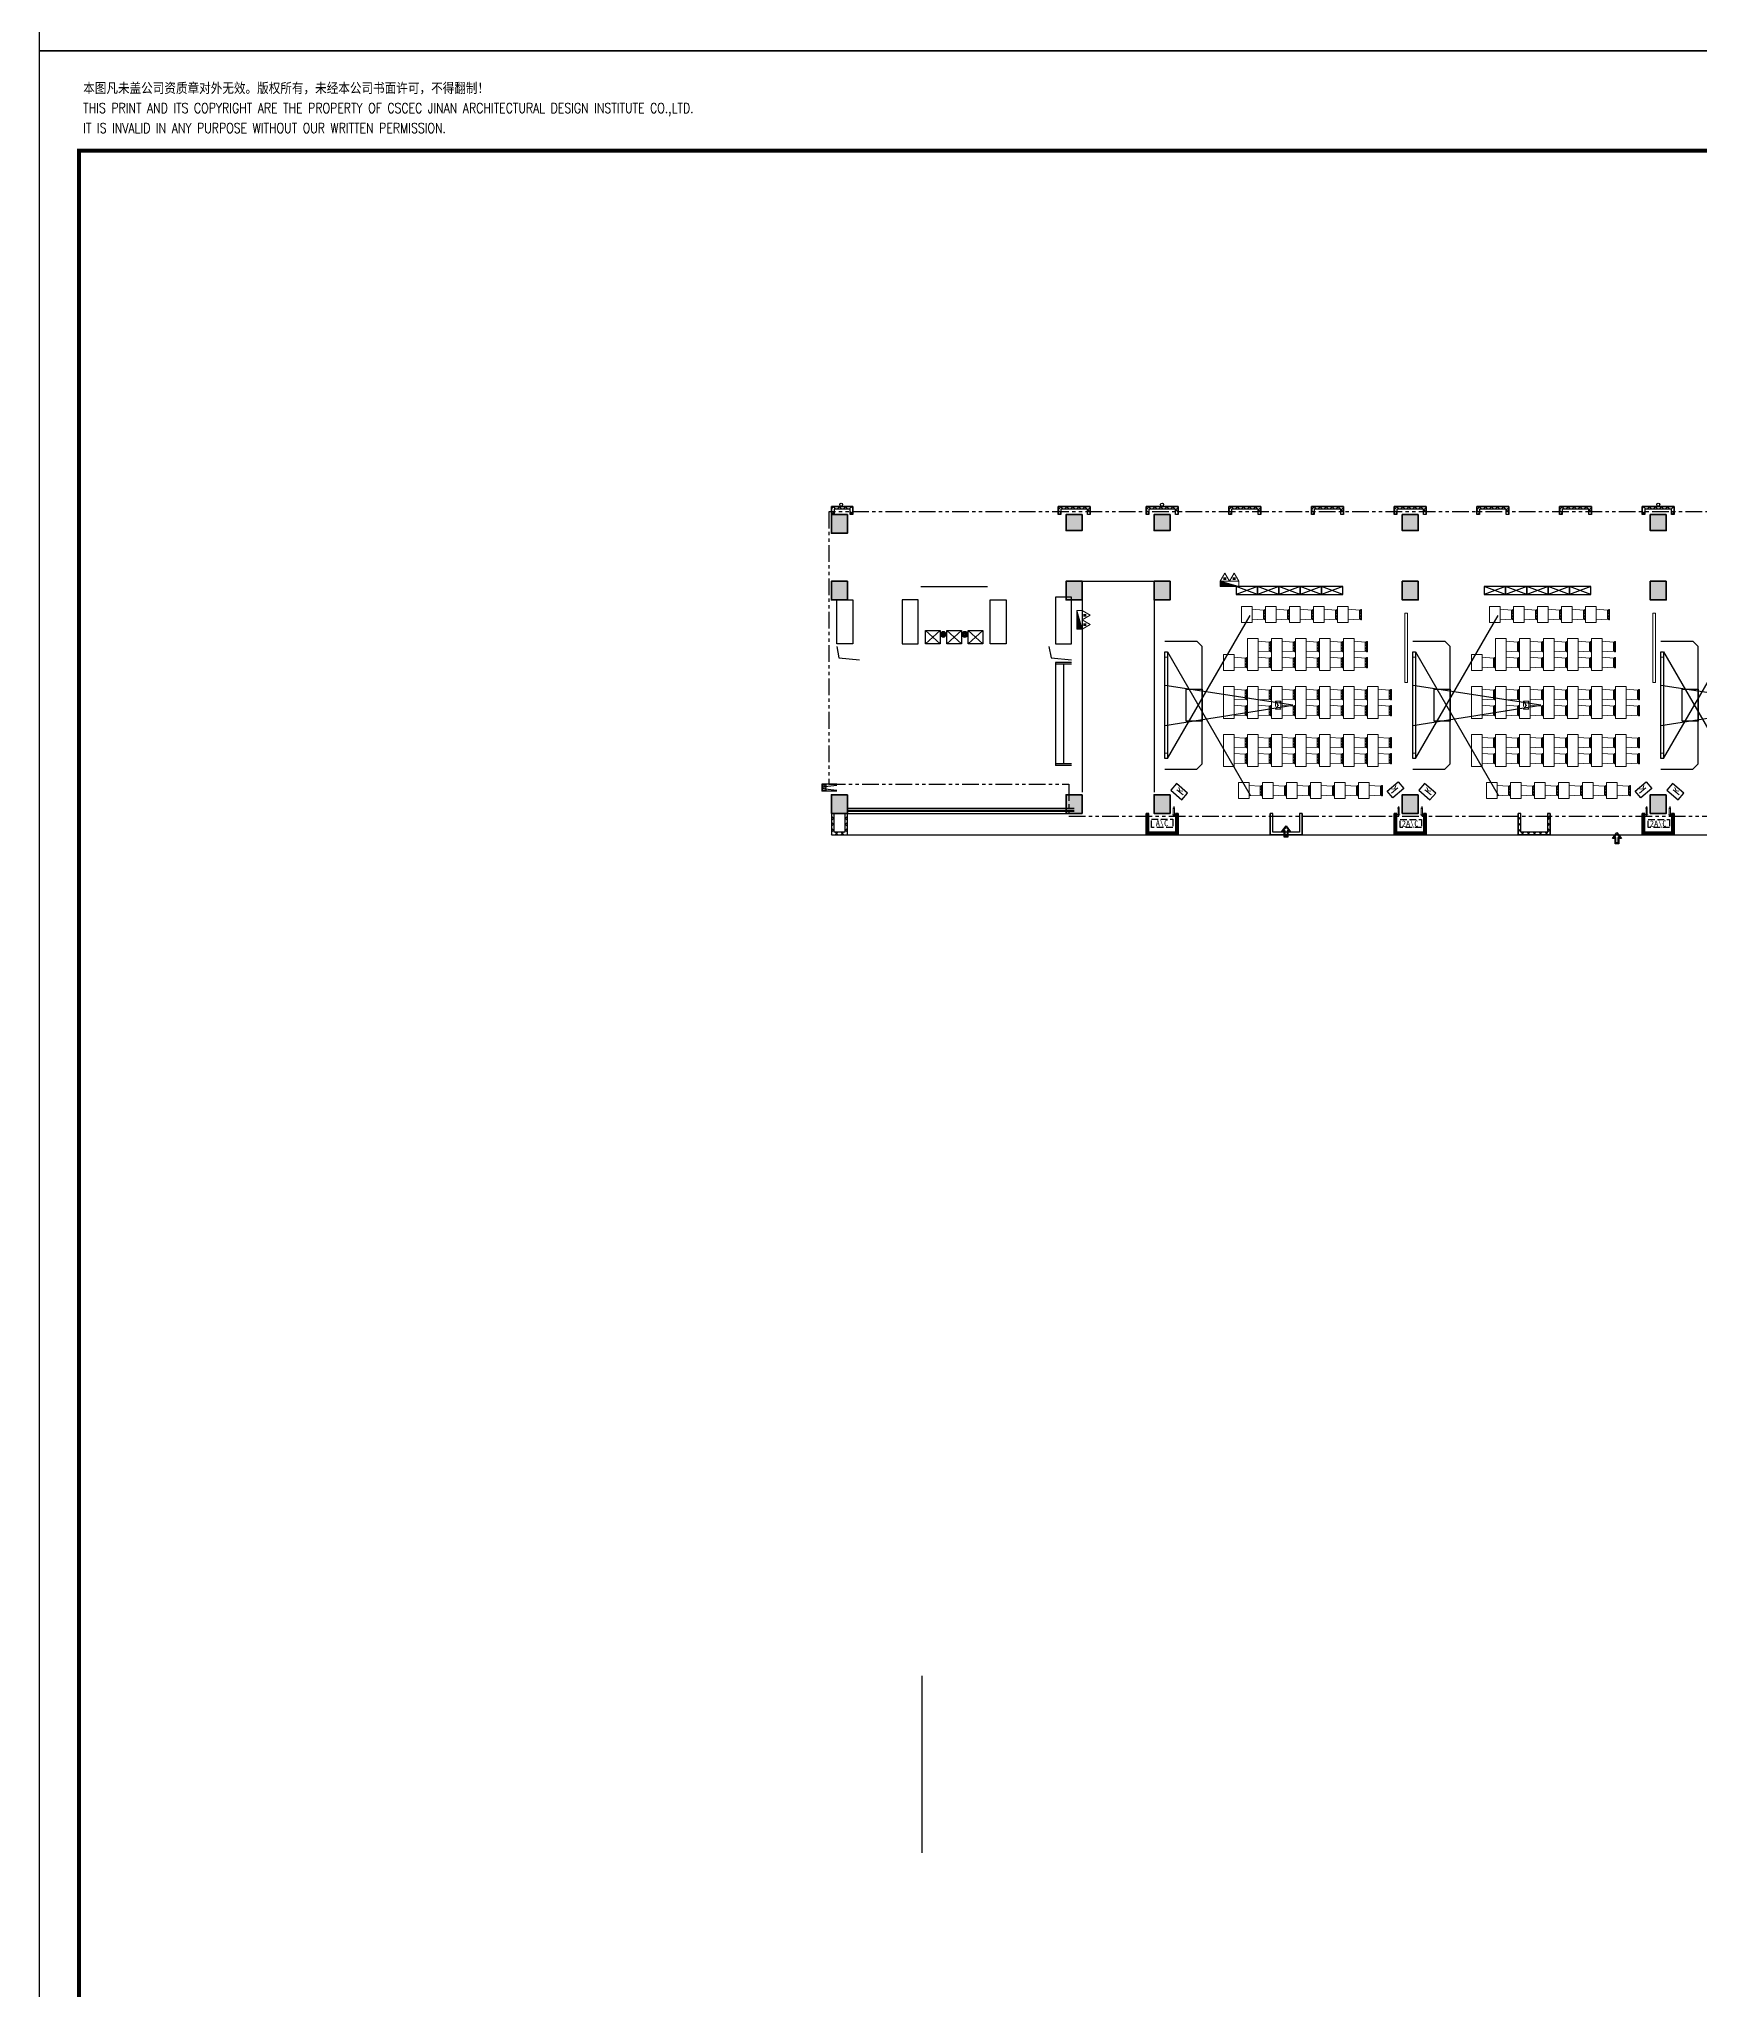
# Model space of a CAD drawing. Extents: x 196430 to 818205, y 904526 to 1974626.
# Drawn here: x 692055 to 754327, y 1545223 to 1618365 of the extents above; entities that cross this region are included whole.
import ezdxf

# ---------------------------------------------------------------- set-up
doc = ezdxf.new("R2010")
doc.units = 0
doc.header["$LTSCALE"] = 1000
doc.header["$MEASUREMENT"] = 0
for name, pattern in [('arch-1#教学楼$0$DASH', [0.35, 0.25, -0.1]), ('arch-1#教学楼$0$HIDDEN2', [4.7625, 3.175, -1.5875]), ('arch-1#教学楼$0$PHANTOM2', [1.25, 0.625, -0.125, 0.125, -0.125, 0.125, -0.125])]:
    doc.linetypes.add(name, pattern=pattern)
for name, color, linetype in [('arch', 8, 'Continuous'), ('arch-1#教学楼$0$0-消防', 8, 'Continuous'), ('arch-1#教学楼$0$_0', 8, 'Continuous'), ('arch-1#教学楼$0$A-FINI', 8, 'Continuous'), ('arch-1#教学楼$0$fur', 8, 'Continuous'), ('arch-1#教学楼$0$LATRINE', 8, 'Continuous'), ('arch-1#教学楼$0$line', 8, 'Continuous'), ('arch-1#教学楼$0$LVTRY', 8, 'Continuous'), ('arch-1#教学楼$0$O-洞口', 8, 'Continuous'), ('arch-1#教学楼$0$WALL_METAL', 8, 'Continuous'), ('arch-1#教学楼$0$WATER', 8, 'Continuous'), ('arch-1#教学楼$0$Z-电器', 8, 'Continuous'), ('arch-1#教学楼$0$保温', 8, 'Continuous'), ('arch-1#教学楼$0$挡烟垂壁', 8, 'Continuous'), ('arch-1#教学楼$0$条件', 8, 'Continuous'), ('arch-1#教学楼$0$柱填充', 8, 'Continuous'), ('arch-1#教学楼$0$栏杆', 8, 'Continuous'), ('arch-1#教学楼$0$污水标注', 8, 'Continuous'), ('arch-1#教学楼$0$空调', 8, 'Continuous'), ('arch-1#教学楼$0$窗台', 8, 'Continuous'), ('arch-1#教学楼$0$设备标注', 8, 'Continuous'), ('FRAME', 7, 'Continuous')]:
    doc.layers.add(name, color=color, linetype=linetype)
for name, color, linetype, lineweight in [('arch-1#教学楼$0$AC', 8, 'arch-1#教学楼$0$HIDDEN2', 25), ('arch-1#教学楼$0$AXIS', 8, 'Continuous', 25), ('arch-1#教学楼$0$HANDRAIL', 8, 'Continuous', 0), ('arch-1#教学楼$0$HV-fm', 8, 'Continuous', 18), ('arch-1#教学楼$0$PUB_TITLE', 8, 'Continuous', 25), ('arch-1#教学楼$0$WINDOW', 8, 'Continuous', 25), ('arch-1#教学楼$0$家具', 8, 'Continuous', 9), ('arch-1#教学楼$0$砼柱', 8, 'Continuous', 35), ('PUB_TITLE', 4, 'Continuous', 25)]:
    doc.layers.add(name, color=color, linetype=linetype, lineweight=lineweight)
doc.styles.add('arch-1#教学楼$0$_TCH_DYN', font='')
doc.styles.add('arch-1#教学楼$0$DIM_FONT', font='SIMPLEX.shx', dxfattribs={"width": 0.6})
doc.styles.add('arch-1#教学楼$0$Standard', font='gbenor.shx', dxfattribs={"bigfont": 'gbcbig.shx'})
doc.styles.add('FRAME-1', font='simhei.ttf')
doc.styles.add('FRAME-3', font='romans.shx', dxfattribs={"width": 0.7, "bigfont": 'hztxt.shx'})
doc.styles.get('arch-1#教学楼$0$_TCH_DYN').set_extended_font_data('SimSun')
doc.linetypes.add('arch-1#教学楼$0$XH_LINE', pattern='A,2,-0.2,["XH",arch-1#教学楼$0$Standard,S=0.15,R=0,X=-0.15,Y=-0.08],-0.15', length=2.35)

# ---------------------------------------------------------------- blocks, each defined once
blk = doc.blocks.new('arch-1#教学楼$0$A$C229B5E25')
at = {"layer": 'arch-1#教学楼$0$LATRINE'}
for points in [[(0, 2150), (0, 1600), (500, 1600), (500, 2150), (0, 2150)], [(500, 2150), (0, 1600)], [(0, 2150), (500, 1600)], [(0, 1350), (0, 800), (500, 800), (500, 1350), (0, 1350)], [(500, 1350), (0, 800)], [(0, 1350), (500, 800)], [(0, 550), (0, 0), (500, 0), (500, 550), (0, 550)], [(500, 550), (0, 0)], [(0, 550), (500, 0)]]:
    blk.add_lwpolyline(points, dxfattribs=at)
blk = doc.blocks.new('arch-1#教学楼$0$GPS_ws_dlpm')
for p, q in [((-100, 9), (-9, 100)), ((-93, -37), (37, 93)), ((-71, -71), (71, 71)), ((-35, -94), (94, 35)), ((11, -99), (99, -11))]:
    blk.add_line(p, q)
blk.add_circle((0, 0), 100)
blk = doc.blocks.new('arch-1#教学楼$0$3-5zhw')
at = {"layer": 'arch-1#教学楼$0$柱填充'}
h = blk.add_hatch(color=251, dxfattribs=at)
h.dxf.hatch_style = 1
h.paths.add_polyline_path([(6753676, 518760), (6753076, 518760), (6753076, 518060), (6753676, 518060)])
h.paths.add_polyline_path([(6753676, 521460), (6753076, 521460), (6753076, 520860), (6753676, 520860)])
h.paths.add_polyline_path([(6759576, 521460), (6758976, 521460), (6758976, 520860), (6759576, 520860)])
h.paths.add_polyline_path([(6762476, 521460), (6761876, 521460), (6761876, 520860), (6762476, 520860)])
h.paths.add_polyline_path([(6765776, 521460), (6765176, 521460), (6765176, 520860), (6765776, 520860)])
h.paths.add_polyline_path([(6762476, 518760), (6761876, 518760), (6761876, 518060), (6762476, 518060)])
h.paths.add_polyline_path([(6765776, 518760), (6765176, 518760), (6765176, 518060), (6765776, 518060)])
h.paths.add_polyline_path([(6765776, 510960), (6765176, 510960), (6765176, 510260), (6765776, 510260)])
h.paths.add_polyline_path([(6775076, 510960), (6774476, 510960), (6774476, 510260), (6775076, 510260)])
h.paths.add_polyline_path([(6775076, 521460), (6774476, 521460), (6774476, 520860), (6775076, 520860)])
h.paths.add_polyline_path([(6775076, 518760), (6774476, 518760), (6774476, 518060), (6775076, 518060)])
h.paths.add_polyline_path([(6784376, 521460), (6783776, 521460), (6783776, 520860), (6784376, 520860)])
h.paths.add_polyline_path([(6784376, 518760), (6783776, 518760), (6783776, 518060), (6784376, 518060)])
h.paths.add_polyline_path([(6784376, 510960), (6783776, 510960), (6783776, 510260), (6784376, 510260)])
h.paths.add_polyline_path([(6793676, 521460), (6793076, 521460), (6793076, 520860), (6793676, 520860)])
h.paths.add_polyline_path([(6793676, 518760), (6793076, 518760), (6793076, 518060), (6793676, 518060)])
h.paths.add_polyline_path([(6793676, 510960), (6793076, 510960), (6793076, 510260), (6793676, 510260)])
h.paths.add_polyline_path([(6802976, 521460), (6802376, 521460), (6802376, 520860), (6802976, 520860)])
h.paths.add_polyline_path([(6802976, 518760), (6802376, 518760), (6802376, 518160), (6802976, 518160)])
h.paths.add_polyline_path([(6802776, 510860), (6802176, 510860), (6802176, 510260), (6802776, 510260)])
h.paths.add_polyline_path([(6808876, 510760), (6808376, 510760), (6808376, 510260), (6808876, 510260)])
h.paths.add_polyline_path([(6808776, 518760), (6808176, 518760), (6808176, 518160), (6808776, 518160)])
h.paths.add_polyline_path([(6808876, 513510), (6808126, 513510), (6808126, 512760), (6808876, 512760)])
h.paths.add_polyline_path([(6808776, 521460), (6808176, 521460), (6808176, 520860), (6808776, 520860)])
h.paths.add_polyline_path([(6812376, 513260), (6811876, 513260), (6811876, 512760), (6812376, 512760)])
h.paths.add_polyline_path([(6814176, 518960), (6813576, 518960), (6813576, 518360), (6814176, 518360)])
h.paths.add_polyline_path([(6814176, 510760), (6813676, 510760), (6813676, 510260), (6814176, 510260)])
h.paths.add_polyline_path([(6818276, 519310), (6817526, 519310), (6817526, 518560), (6818276, 518560)])
h.paths.add_polyline_path([(6803176, 525960), (6802576, 525960), (6802576, 525360), (6803176, 525360)])
h.paths.add_polyline_path([(6811076, 525960), (6810476, 525960), (6810476, 525360), (6811076, 525360)])
h.paths.add_polyline_path([(6814176, 525960), (6813576, 525960), (6813576, 525360), (6814176, 525360)])
h.paths.add_polyline_path([(6818276, 525860), (6817776, 525860), (6817776, 525360), (6818276, 525360)])
h.paths.add_polyline_path([(6759576, 529540), (6758976, 529540), (6758976, 528940), (6759576, 528940)])
h.paths.add_polyline_path([(6762476, 529540), (6761876, 529540), (6761876, 528940), (6762476, 528940)])
h.paths.add_polyline_path([(6803176, 531740), (6802576, 531740), (6802576, 531140), (6803176, 531140)])
h.paths.add_polyline_path([(6818276, 531740), (6817776, 531740), (6817776, 531240), (6818276, 531240)])
h.paths.add_polyline_path([(6811076, 531740), (6810476, 531740), (6810476, 531140), (6811076, 531140)])
h.paths.add_polyline_path([(6814176, 531740), (6813576, 531740), (6813576, 531140), (6814176, 531140)])
h.paths.add_polyline_path([(6753676, 510960), (6753076, 510960), (6753076, 510260), (6753676, 510260)])
h.paths.add_polyline_path([(6762476, 510960), (6761876, 510960), (6761876, 510260), (6762476, 510260)])
h.paths.add_polyline_path([(6814176, 521460), (6813576, 521460), (6813576, 520860), (6814176, 520860)])
h.paths.add_polyline_path([(6802576, 532460), (6802576, 531860), (6803176, 531860), (6803176, 532460)])
h.paths.add_polyline_path([(6810476, 532460), (6810476, 531860), (6811076, 531860), (6811076, 532460)])
h.paths.add_polyline_path([(6813576, 532460), (6813576, 531860), (6814176, 531860), (6814176, 532460)])
h.paths.add_polyline_path([(6813576, 537160), (6813576, 536560), (6814176, 536560), (6814176, 537160)])
h.paths.add_polyline_path([(6817676, 537160), (6817676, 536560), (6818276, 536560), (6818276, 537160)])
h.paths.add_polyline_path([(6814176, 545260), (6813576, 545260), (6813576, 544660), (6814176, 544660)])
h.paths.add_polyline_path([(6818276, 545260), (6817676, 545260), (6817676, 544660), (6818276, 544660)])
h.paths.add_polyline_path([(6814176, 549760), (6813576, 549760), (6813576, 549160), (6814176, 549160)])
h.paths.add_polyline_path([(6818276, 549760), (6817676, 549760), (6817676, 549160), (6818276, 549160)])
h.paths.add_polyline_path([(6813576, 557660), (6813576, 557060), (6814176, 557060), (6814176, 557660)])
h.paths.add_polyline_path([(6817676, 557660), (6817676, 557060), (6818276, 557060), (6818276, 557660)])
h.paths.add_polyline_path([(6759576, 554060), (6758976, 554060), (6758976, 553460), (6759576, 553460)])
h.paths.add_polyline_path([(6765176, 545460), (6765776, 545460), (6765776, 546060), (6765176, 546060)])
h.paths.add_polyline_path([(6759576, 546060), (6758976, 546060), (6758976, 545460), (6759576, 545460)])
h.paths.add_polyline_path([(6765176, 537460), (6765776, 537460), (6765776, 538060), (6765176, 538060)])
h.paths.add_polyline_path([(6759576, 538060), (6758976, 538060), (6758976, 537460), (6759576, 537460)])
h.paths.add_polyline_path([(6759576, 530260), (6758976, 530260), (6758976, 529660), (6759576, 529660)])
h.paths.add_polyline_path([(6761876, 545460), (6762476, 545460), (6762476, 546060), (6761876, 546060)])
h.paths.add_polyline_path([(6761876, 537460), (6762476, 537460), (6762476, 538060), (6761876, 538060)])
h.paths.add_polyline_path([(6761876, 553460), (6762476, 553460), (6762476, 554060), (6761876, 554060)])
h.paths.add_polyline_path([(6761876, 529660), (6762476, 529660), (6762476, 530260), (6761876, 530260)])
h.paths.add_polyline_path([(6810476, 573780), (6810476, 573180), (6811076, 573180), (6811076, 573780)])
h.paths.add_polyline_path([(6808426, 581760), (6807826, 581760), (6807826, 581160), (6808426, 581160)])
h.paths.add_polyline_path([(6811076, 581760), (6810476, 581760), (6810476, 581160), (6811076, 581160)])
h.paths.add_polyline_path([(6813976, 581760), (6813376, 581760), (6813376, 581160), (6813976, 581160)])
h.paths.add_polyline_path([(6808426, 590160), (6807826, 590160), (6807826, 589560), (6808426, 589560)])
h.paths.add_polyline_path([(6811076, 590160), (6810476, 590160), (6810476, 589560), (6811076, 589560)])
h.paths.add_polyline_path([(6813976, 590160), (6813376, 590160), (6813376, 589560), (6813976, 589560)])
h.paths.add_polyline_path([(6810476, 598140), (6810476, 597540), (6811076, 597540), (6811076, 598140)])
h.paths.add_polyline_path([(6808476, 558380), (6807876, 558380), (6807876, 557780), (6808476, 557780)])
h.paths.add_polyline_path([(6814976, 558380), (6814376, 558380), (6814376, 557780), (6814976, 557780)])
h.paths.add_polyline_path([(6814976, 562760), (6814376, 562760), (6814376, 562060), (6814976, 562060)])
h.paths.add_polyline_path([(6811076, 562660), (6810476, 562660), (6810476, 562060), (6811076, 562060)])
h.paths.add_polyline_path([(6799676, 562760), (6799076, 562760), (6799076, 562060), (6799676, 562060)])
h.paths.add_polyline_path([(6802976, 562660), (6802376, 562660), (6802376, 562060), (6802976, 562060)])
h.paths.add_polyline_path([(6802976, 573060), (6802376, 573060), (6802376, 572460), (6802976, 572460)])
h.paths.add_polyline_path([(6802976, 570560), (6802376, 570560), (6802376, 569960), (6802976, 569960)])
h.paths.add_polyline_path([(6799676, 573060), (6799076, 573060), (6799076, 572460), (6799676, 572460)])
h.paths.add_polyline_path([(6799676, 570560), (6799076, 570560), (6799076, 569860), (6799676, 569860)])
h.paths.add_polyline_path([(6790376, 573060), (6789776, 573060), (6789776, 572460), (6790376, 572460)])
h.paths.add_polyline_path([(6790376, 570560), (6789776, 570560), (6789776, 569860), (6790376, 569860)])
h.paths.add_polyline_path([(6790376, 562760), (6789776, 562760), (6789776, 562060), (6790376, 562060)])
h.paths.add_polyline_path([(6811076, 570560), (6810476, 570560), (6810476, 569960), (6811076, 569960)])
h.paths.add_polyline_path([(6814976, 570560), (6814376, 570560), (6814376, 569860), (6814976, 569860)])
h.paths.add_polyline_path([(6811076, 573060), (6810476, 573060), (6810476, 572460), (6811076, 572460)])
h.paths.add_polyline_path([(6814976, 573060), (6814376, 573060), (6814376, 572460), (6814976, 572460)])
h.paths.add_polyline_path([(6781076, 573060), (6780476, 573060), (6780476, 572460), (6781076, 572460)])
h.paths.add_polyline_path([(6781076, 570560), (6780476, 570560), (6780476, 569860), (6781076, 569860)])
h.paths.add_polyline_path([(6781076, 562760), (6780476, 562760), (6780476, 562060), (6781076, 562060)])
h.paths.add_polyline_path([(6771776, 573060), (6771176, 573060), (6771176, 572460), (6771776, 572460)])
h.paths.add_polyline_path([(6771776, 570560), (6771176, 570560), (6771176, 569860), (6771776, 569860)])
h.paths.add_polyline_path([(6771776, 562760), (6771176, 562760), (6771176, 562060), (6771776, 562060)])
h.paths.add_polyline_path([(6762476, 573060), (6761876, 573060), (6761876, 572460), (6762476, 572460)])
h.paths.add_polyline_path([(6762476, 570560), (6761876, 570560), (6761876, 569860), (6762476, 569860)])
h.paths.add_polyline_path([(6762476, 562760), (6761876, 562760), (6761876, 562060), (6762476, 562060)])
h.paths.add_polyline_path([(6759476, 562560), (6758976, 562560), (6758976, 562060), (6759476, 562060)])
h.paths.add_polyline_path([(6756777, 570560), (6756177, 570560), (6756177, 569960), (6756777, 569960)])
h.paths.add_polyline_path([(6756777, 562660), (6756177, 562660), (6756177, 562060), (6756777, 562060)])
h.paths.add_polyline_path([(6753676, 570560), (6753076, 570560), (6753076, 569860), (6753676, 569860)])
h.paths.add_polyline_path([(6753676, 573060), (6753076, 573060), (6753076, 572460), (6753676, 572460)])
h.paths.add_polyline_path([(6753676, 562760), (6753076, 562760), (6753076, 562060), (6753676, 562060)])
h.paths.add_polyline_path([(6759576, 554780), (6758976, 554780), (6758976, 554180), (6759576, 554180)])
h.paths.add_polyline_path([(6762476, 554780), (6761876, 554780), (6761876, 554180), (6762476, 554180)])
h.paths.add_polyline_path([(6811076, 601860), (6810476, 601860), (6810476, 601260), (6811076, 601260)])
h.paths.add_polyline_path([(6814176, 601860), (6813576, 601860), (6813576, 601260), (6814176, 601260)])
h.paths.add_polyline_path([(6818278, 601860), (6817678, 601860), (6817678, 601260), (6818278, 601260)])
h.paths.add_polyline_path([(6803176, 601860), (6802576, 601860), (6802576, 601260), (6803176, 601260)])
h.paths.add_polyline_path([(6803176, 608060), (6802576, 608060), (6802576, 607460), (6803176, 607460)])
h.paths.add_polyline_path([(6811076, 608060), (6810476, 608060), (6810476, 607460), (6811076, 607460)])
h.paths.add_polyline_path([(6814176, 608260), (6813576, 608260), (6813576, 607660), (6814176, 607660)])
h.paths.add_polyline_path([(6818276, 608260), (6817676, 608260), (6817676, 607660), (6818276, 607660)])
h.paths.add_polyline_path([(6803176, 614060), (6802576, 614060), (6802576, 613460), (6803176, 613460)])
h.paths.add_polyline_path([(6811076, 614260), (6810476, 614260), (6810476, 613660), (6811076, 613660)])
h.paths.add_polyline_path([(6818276, 614260), (6817676, 614260), (6817676, 613660), (6818276, 613660)])
h.paths.add_polyline_path([(6802976, 619960), (6802376, 619960), (6802376, 619260), (6802976, 619260)])
h.paths.add_polyline_path([(6802976, 627960), (6802376, 627960), (6802376, 627260), (6802976, 627260)])
h.paths.add_polyline_path([(6806876, 627960), (6806276, 627960), (6806276, 627260), (6806876, 627260)])
h.paths.add_polyline_path([(6806876, 630460), (6806276, 630460), (6806276, 629860), (6806876, 629860)])
h.paths.add_polyline_path([(6802976, 630460), (6802376, 630460), (6802376, 629860), (6802976, 629860)])
h.paths.add_polyline_path([(6816476, 627960), (6815876, 627960), (6815876, 627260), (6816476, 627260)])
h.paths.add_polyline_path([(6816476, 630460), (6815876, 630460), (6815876, 629760), (6816476, 629760)])
h.paths.add_polyline_path([(6816476, 619860), (6815876, 619860), (6815876, 619260), (6816476, 619260)])
h.paths.add_polyline_path([(6818276, 619860), (6817676, 619860), (6817676, 619260), (6818276, 619260)])
h.paths.add_polyline_path([(6811076, 619860), (6810476, 619860), (6810476, 619260), (6811076, 619260)])
h.paths.add_polyline_path([(6806876, 619860), (6806276, 619860), (6806276, 619260), (6806876, 619260)])
h.paths.add_polyline_path([(6793676, 630460), (6793076, 630460), (6793076, 629860), (6793676, 629860)])
h.paths.add_polyline_path([(6793676, 627960), (6793076, 627960), (6793076, 627260), (6793676, 627260)])
h.paths.add_polyline_path([(6793676, 619960), (6793076, 619960), (6793076, 619260), (6793676, 619260)])
h.paths.add_polyline_path([(6784376, 630460), (6783776, 630460), (6783776, 629860), (6784376, 629860)])
h.paths.add_polyline_path([(6784376, 627960), (6783776, 627960), (6783776, 627260), (6784376, 627260)])
h.paths.add_polyline_path([(6784376, 619960), (6783776, 619960), (6783776, 619260), (6784376, 619260)])
h.paths.add_polyline_path([(6775076, 630460), (6774476, 630460), (6774476, 629860), (6775076, 629860)])
h.paths.add_polyline_path([(6775076, 627960), (6774476, 627960), (6774476, 627260), (6775076, 627260)])
h.paths.add_polyline_path([(6775076, 619960), (6774476, 619960), (6774476, 619260), (6775076, 619260)])
h.paths.add_polyline_path([(6765776, 630460), (6765176, 630460), (6765176, 629860), (6765776, 629860)])
h.paths.add_polyline_path([(6765776, 627960), (6765176, 627960), (6765176, 627260), (6765776, 627260)])
h.paths.add_polyline_path([(6765776, 619960), (6765176, 619960), (6765176, 619260), (6765776, 619260)])
h.paths.add_polyline_path([(6762476, 630460), (6761876, 630460), (6761876, 629860), (6762476, 629860)])
h.paths.add_polyline_path([(6762476, 627960), (6761876, 627960), (6761876, 627260), (6762476, 627260)])
h.paths.add_polyline_path([(6762476, 619960), (6761876, 619960), (6761876, 619260), (6762476, 619260)])
h.paths.add_polyline_path([(6753676, 627960), (6753076, 627960), (6753076, 627260), (6753676, 627260)])
h.paths.add_polyline_path([(6753676, 630460), (6753076, 630460), (6753076, 629760), (6753676, 629760)])
h.paths.add_polyline_path([(6814176, 614260), (6813576, 614260), (6813576, 613660), (6814176, 613660)])
h.paths.add_polyline_path([(6753676, 619960), (6753076, 619960), (6753076, 619260), (6753676, 619260)])
h.paths.add_polyline_path([(6813376, 573780), (6813376, 573180), (6813976, 573180), (6813976, 573780)])
h.paths.add_polyline_path([(6813376, 598140), (6813376, 597540), (6813976, 597540), (6813976, 598140)])
h.paths.add_polyline_path([(6802576, 537160), (6802576, 536560), (6803176, 536560), (6803176, 537160)])
h.paths.add_polyline_path([(6802576, 545260), (6802576, 544660), (6803176, 544660), (6803176, 545260)])
h.paths.add_polyline_path([(6802576, 549760), (6802576, 549160), (6803176, 549160), (6803176, 549760)])
h.paths.add_polyline_path([(6802576, 557660), (6802576, 557060), (6803176, 557060), (6803176, 557660)])
h.paths.add_polyline_path([(6810476, 537160), (6810476, 536560), (6811076, 536560), (6811076, 537160)])
h.paths.add_polyline_path([(6810476, 545260), (6810476, 544660), (6811076, 544660), (6811076, 545260)])
h.paths.add_polyline_path([(6810476, 549760), (6810476, 549160), (6811076, 549160), (6811076, 549760)])
h.paths.add_polyline_path([(6810476, 557660), (6810476, 557060), (6811076, 557060), (6811076, 557660)])
at = {"layer": 'arch-1#教学楼$0$AXIS'}
blk.add_line((6756477, 580292), (6756477, 586931), dxfattribs=at)
at = {"layer": 'arch-1#教学楼$0$砼柱', "lineweight": 35}
for points in [[(6753676, 630460), (6753076, 630460), (6753076, 629760), (6753676, 629760)], [(6762476, 630460), (6761876, 630460), (6761876, 629860), (6762476, 629860)], [(6765776, 630460), (6765176, 630460), (6765176, 629860), (6765776, 629860)], [(6775076, 630460), (6774476, 630460), (6774476, 629860), (6775076, 629860)], [(6784376, 630460), (6783776, 630460), (6783776, 629860), (6784376, 629860)], [(6753676, 627960), (6753076, 627960), (6753076, 627260), (6753676, 627260)], [(6762476, 627960), (6761876, 627960), (6761876, 627260), (6762476, 627260)], [(6765776, 627960), (6765176, 627960), (6765176, 627260), (6765776, 627260)], [(6775076, 627960), (6774476, 627960), (6774476, 627260), (6775076, 627260)], [(6784376, 627960), (6783776, 627960), (6783776, 627260), (6784376, 627260)], [(6753676, 619960), (6753076, 619960), (6753076, 619260), (6753676, 619260)], [(6762476, 619960), (6761876, 619960), (6761876, 619260), (6762476, 619260)], [(6765776, 619960), (6765176, 619960), (6765176, 619260), (6765776, 619260)], [(6775076, 619960), (6774476, 619960), (6774476, 619260), (6775076, 619260)], [(6784376, 619960), (6783776, 619960), (6783776, 619260), (6784376, 619260)]]:
    blk.add_lwpolyline(points, close=True, dxfattribs=at)
blk = doc.blocks.new('arch-1#教学楼$0$$plan$00000303')
at = {"linetype": 'Continuous'}
for p, q in [((-197, 0), (-168, 418)), ((202, 0), (-197, 0)), ((-195, 500), (-195, 466)), ((-195, 500), (200, 500)), ((-195, 467), (-168, 416)), ((200, 466), (-195, 466)), ((-170, 418), (173, 418)), ((-153, 467), (-153, 417)), ((-125, 467), (-125, 417)), ((-66, 467), (-66, 417)), ((-45, 467), (-45, 417)), ((47, 467), (47, 417)), ((71, 467), (71, 417)), ((135, 467), (135, 417)), ((159, 467), (159, 417)), ((173, 417), (199, 467)), ((202, 0), (173, 418)), ((200, 500), (200, 466))]:
    blk.add_line(p, q, dxfattribs=at)
at = {"style": 'arch-1#教学楼$0$Standard', "width": 0.8, "flags": 9}
for tag in ['XSIZE', 'YSIZE']:
    blk.add_attdef(tag, (0, 0), '', height=0.5, dxfattribs=at)
blk = doc.blocks.new('arch-1#教学楼$0$few3t3t2')
at = {"layer": 'arch-1#教学楼$0$家具'}
blk.add_lwpolyline([(2575074, 638220), (2575474, 638220), (2575474, 637020), (2575074, 637020)], close=True, dxfattribs=at)
at = {"layer": 'arch-1#教学楼$0$家具', "rotation": 270}
for p in [(2575474, 637923), (2575474, 637323)]:
    blk.add_blockref('arch-1#教学楼$0$$plan$00000303', p, dxfattribs=at)
blk = doc.blocks.new('arch-1#教学楼$0$eeg')
at = {"layer": 'arch-1#教学楼$0$fur'}
blk.add_lwpolyline([(131554, 140917), (131854, 140917), (131854, 140117), (131554, 140117)], close=True, dxfattribs=at)
blk.add_lwpolyline([(131854, 140917), (131554, 140117), (131554, 140917), (131854, 140117)], dxfattribs=at)
blk = doc.blocks.new('arch-1#教学楼$0$ptss1')
at = {"layer": 'arch-1#教学楼$0$A-FINI'}
for p, q in [((5254532, 991690), (5257632, 997053)), ((5254432, 996090), (5255632, 996090)), ((5254532, 995690), (5257632, 990327)), ((5255632, 996090), (5255832, 995890)), ((5255832, 991490), (5255832, 995890)), ((5259234, 993690), (5254432, 994438)), ((5254432, 992938), (5259234, 993690)), ((5254432, 991290), (5255632, 991290)), ((5255632, 991290), (5255832, 991490))]:
    blk.add_line(p, q, dxfattribs=at)
for points in [[(5254432, 995690), (5254532, 995690), (5254532, 991690), (5254432, 991690)], [(5255232, 994290), (5255832, 994290), (5255832, 993090), (5255232, 993090)]]:
    blk.add_lwpolyline(points, close=True, dxfattribs=at)
at = {"layer": 'arch-1#教学楼$0$HANDRAIL'}
blk.add_line((5255832, 993092), (5255832, 994292), dxfattribs=at)
at = {"layer": 'arch-1#教学楼$0$家具'}
for p, q in [((5257311, 997390), (5257711, 997390)), ((5258211, 997390), (5258611, 997390)), ((5259111, 997390), (5259511, 997390)), ((5260011, 997390), (5260411, 997390)), ((5260911, 997390), (5261311, 997390)), ((5257032, 995590), (5256632, 995590))]:
    blk.add_line(p, q, dxfattribs=at)
at = {"layer": 'arch-1#教学楼$0$家具', "linetype": 'arch-1#教学楼$0$DASH', "ltscale": 0.8}
for p, q in [((5258583, 993840), (5258583, 993540)), ((5258583, 993840), (5258783, 993840)), ((5258583, 993840), (5258783, 993540)), ((5258583, 993540), (5258783, 993840)), ((5258583, 993540), (5258783, 993540)), ((5258783, 993840), (5258783, 993540))]:
    blk.add_line(p, q, dxfattribs=at)
at = {"layer": 'arch-1#教学楼$0$家具'}
for points in [[(5257711, 997390), (5257711, 996790), (5257311, 996790), (5257311, 997390)], [(5258611, 997390), (5258611, 996790), (5258211, 996790), (5258211, 997390)], [(5259511, 997390), (5259511, 996790), (5259111, 996790), (5259111, 997390)], [(5260411, 997390), (5260411, 996790), (5260011, 996790), (5260011, 997390)], [(5261311, 997390), (5261311, 996790), (5260911, 996790), (5260911, 997390)], [(5257032, 995590), (5257032, 994990), (5256632, 994990), (5256632, 995590)], [(5257596, 990790), (5257596, 990190), (5257196, 990190), (5257196, 990790), (5257596, 990790)], [(5258496, 990790), (5258496, 990190), (5258096, 990190), (5258096, 990790), (5258496, 990790)], [(5259396, 990790), (5259396, 990190), (5258996, 990190), (5258996, 990790), (5259396, 990790)], [(5260296, 990790), (5260296, 990190), (5259896, 990190), (5259896, 990790), (5260296, 990790)], [(5261196, 990790), (5261196, 990190), (5260796, 990190), (5260796, 990790), (5261196, 990790)], [(5262096, 990790), (5262096, 990190), (5261696, 990190), (5261696, 990790), (5262096, 990790)]]:
    blk.add_lwpolyline(points, dxfattribs=at)
for points in [[(5263432, 997140), (5263532, 997140), (5263532, 994540), (5263432, 994540)], [(5254432, 995490), (5254532, 995490), (5254532, 991890), (5254432, 991890)]]:
    blk.add_lwpolyline(points, close=True, dxfattribs=at)
at = {"layer": 'arch-1#教学楼$0$家具', "extrusion": (0, 0, -1), "zscale": -1}
for name, p, rotation in [('arch-1#教学楼$0$eeg', (-5116989, 866285), 90), ('arch-1#教学楼$0$eeg', (-5117789, 866285), 90), ('arch-1#教学楼$0$eeg', (-5118589, 866285), 90), ('arch-1#教学楼$0$eeg', (-5119389, 866285), 90), ('arch-1#教学楼$0$eeg', (-5120189, 866285), 90), ('arch-1#教学楼$0$few3t3t2', (-2681558, 1629610), 180), ('arch-1#教学楼$0$few3t3t2', (-2682458, 1629610), 180), ('arch-1#教学楼$0$few3t3t2', (-2683358, 1629610), 180), ('arch-1#教学楼$0$few3t3t2', (-2684258, 1629610), 180), ('arch-1#教学楼$0$few3t3t2', (-2685158, 1629610), 180), ('arch-1#教学楼$0$few3t3t2', (-2686058, 1629610), 180), ('arch-1#教学楼$0$few3t3t2', (-2686958, 1629610), 180)]:
    blk.add_blockref(name, p, dxfattribs=dict(at, rotation=rotation))
at = {"layer": 'arch-1#教学楼$0$家具', "rotation": 270}
for p in [(5257711, 997092), (5258611, 997092), (5259511, 997092), (5260411, 997092), (5261311, 997092), (5257032, 995293), (5257596, 990492), (5258496, 990492), (5259396, 990492), (5260296, 990492), (5261196, 990492), (5262096, 990492)]:
    blk.add_blockref('arch-1#教学楼$0$$plan$00000303', p, dxfattribs=at)
at = {"layer": 'arch-1#教学楼$0$家具'}
for p in [(2682458, 357969), (2683358, 357969), (2684258, 357969), (2685158, 357969), (2686058, 357969), (2681558, 356169), (2682458, 356169), (2683358, 356169), (2684258, 356169), (2685158, 356169), (2686058, 356169), (2686958, 356169)]:
    blk.add_blockref('arch-1#教学楼$0$few3t3t2', p, dxfattribs=at)
blk = doc.blocks.new('arch-1#教学楼$0$ysg222')
at = {"layer": 'arch-1#教学楼$0$设备标注'}
for centre in [(5275442, 279008), (5287470, 279008), (5306075, 279008)]:
    blk.add_circle(centre, 55, dxfattribs=at)
blk = doc.blocks.new('arch-1#教学楼$0$A$C41442FB6')
at = {"layer": 'arch-1#教学楼$0$Z-电器'}
blk.add_lwpolyline([(0, 550), (330, 550), (330, 0), (0, 0)], close=True, dxfattribs=at)
at = {"layer": 'arch-1#教学楼$0$Z-电器', "linetype": 'Continuous', "style": 'arch-1#教学楼$0$DIM_FONT', "width": 0.8}
blk.add_text('k', height=300, rotation=359.94546, dxfattribs=at).set_placement((123, 165))
blk = doc.blocks.new('arch-1#教学楼$0$WEQWESDA')
at = {"layer": 'arch-1#教学楼$0$HV-fm'}
h = blk.add_hatch(dxfattribs=at)
h.set_pattern_fill('ANSI31', angle=270, style=0)
h.set_pattern_definition([(315, (-693696.34586, 2541731.43045), (0.088388347648, 0.088388347648), [])])
edge = h.paths.add_edge_path()
edge.add_line((477846, 567113), (477846, 566912))
edge.add_line((477846, 566912), (478546, 566913))
edge.add_line((478546, 566913), (477846, 567113))
at = {"layer": 'arch-1#教学楼$0$HV-fm', "color": 7}
for p, q in [((477846, 567113), (477846, 566913)), ((477846, 567113), (478546, 566913)), ((478546, 567113), (477847, 567113)), ((478546, 567113), (478546, 566913))]:
    blk.add_line(p, q, dxfattribs=at)
at = {"layer": 'arch-1#教学楼$0$HV-fm', "color": 7, "linetype": 'arch-1#教学楼$0$XH_LINE', "ltscale": 1.5}
blk.add_lwpolyline([(478546, 566913), (477846, 566913)], dxfattribs=at)
blk = doc.blocks.new('arch-1#教学楼$0$37')
at = {"linetype": 'Continuous'}
for p, q in [((350, 606), (0, 0)), ((0, 0), (700, 0)), ((700, 0), (350, 606))]:
    blk.add_line(p, q, dxfattribs=at)
at = {"linetype": 'Continuous', "const_width": 210}
blk.add_lwpolyline([(455, 202), (245, 202)], dxfattribs=at)
blk = doc.blocks.new('arch-1#教学楼$0$WERWERSGFDFGFG')
at = {"layer": 'arch-1#教学楼$0$HV-fm', "color": 7, "linetype": 'arch-1#教学楼$0$XH_LINE', "ltscale": 1.5, "xscale": 0.5, "yscale": 0.5, "zscale": 0.5}
for p in [(477846, 567426), (478196, 567426)]:
    blk.add_blockref('arch-1#教学楼$0$37', p, dxfattribs=at)
blk = doc.blocks.new('arch-1#教学楼$0$xfs3')
at = {"layer": 'arch-1#教学楼$0$WINDOW'}
for name, p in [('arch-1#教学楼$0$WEQWESDA', (3989463, -14714)), ('arch-1#教学楼$0$WERWERSGFDFGFG', (3989464, -15027))]:
    blk.add_blockref(name, p, dxfattribs=at)
at = {"layer": 'arch-1#教学楼$0$WINDOW', "xscale": -1, "rotation": 270}
for name, p in [('arch-1#教学楼$0$WEQWESDA', (3895023, 72752)), ('arch-1#教学楼$0$WERWERSGFDFGFG', (3894709, 72753))]:
    blk.add_blockref(name, p, dxfattribs=at)
blk = doc.blocks.new('arch-1#教学楼$0$kk')
for p, q in [((867740, -260999), (867665, -260999)), ((867703, -261309), (867703, -260947)), ((867740, -261257), (867665, -261257))]:
    blk.add_line(p, q)
at = {"const_width": 10}
for points in [[(867635, -260999), (867665, -260999), (867665, -261257), (867635, -261257)], [(867770, -260999), (867740, -260999), (867740, -261257), (867770, -261257)]]:
    blk.add_lwpolyline(points, dxfattribs=at)
blk = doc.blocks.new('arch-1#教学楼$0$wetwertyr')
at = {"layer": 'arch-1#教学楼$0$AC', "linetype": 'arch-1#教学楼$0$DASH'}
blk.add_lwpolyline([(7654325, 2471000), (7655125, 2471000), (7655125, 2470700), (7654325, 2470700)], close=True, dxfattribs=at)
at = {"layer": 'arch-1#教学楼$0$AC', "style": 'arch-1#教学楼$0$_TCH_DYN'}
blk.add_text('A\\C', height=227.8, dxfattribs=at).set_placement((7654485, 2470743))
blk = doc.blocks.new('arch-1#教学楼$0$2AC')
at = {"layer": 'arch-1#教学楼$0$AC', "linetype": 'arch-1#教学楼$0$DASH'}
blk.add_lwpolyline([(5312920, 688661), (5313720, 688661), (5313720, 688361), (5312920, 688361)], close=True, dxfattribs=at)
at = {"layer": 'arch-1#教学楼$0$AC', "style": 'arch-1#教学楼$0$_TCH_DYN'}
blk.add_text('2A\\C', height=227.8, dxfattribs=at).set_placement((5312983, 688395))
blk = doc.blocks.new('arch-1#教学楼$0$wateroutlet')
at = {"layer": 'arch-1#教学楼$0$WATER'}
for p, q in [((917915, 751106), (917915, 751666)), ((918187, 751666), (917915, 751666)), ((917915, 751506), (917999, 751506)), ((917938, 751642), (917938, 751506)), ((917938, 751642), (918162, 751642)), ((918004, 751546), (917959, 751106)), ((918092, 751548), (918148, 751106)), ((918099, 751506), (918187, 751506)), ((918162, 751642), (918162, 751506)), ((918187, 751106), (918187, 751666))]:
    blk.add_line(p, q, dxfattribs=at)
blk.add_circle((918048, 751572), 55, dxfattribs=at)
blk.add_arc((918048, 751547), 44, 0.7795, 180.7795, dxfattribs=at)
blk = doc.blocks.new('arch-1#教学楼$0$平面标识')
at = {"layer": 'arch-1#教学楼$0$0-消防', "ltscale": 3}
blk.add_lwpolyline([(0, 422), (-168, 199), (-68, 199), (-68, 0), (68, 0), (68, 199), (168, 199), (0, 422)], dxfattribs=at)
blk.add_lwpolyline([(0, 372), (-108, 229), (-38, 229), (-38, 30), (38, 30), (38, 229), (108, 229)], close=True, dxfattribs=at)
blk = doc.blocks.new('arch-1#教学楼$0$xfjy')
at = {"layer": 'arch-1#教学楼$0$0-消防', "xscale": -1, "rotation": 359.9999999999931}
for p in [(5292123, 981525), (5304526, 981276)]:
    blk.add_blockref('arch-1#教学楼$0$平面标识', p, dxfattribs=at)
blk = doc.blocks.new('arch-1#教学楼')
at = {"layer": 'arch-1#教学楼$0$条件'}
h = blk.add_hatch(dxfattribs=at)
h.set_pattern_fill('ANSI37', color=256, scale=100)
h.set_pattern_definition([(45, (-1426800.5, -944743.91), (-112.2532015, 112.2532015), []), (135, (-1426800.5, -944743.91), (-112.2532015, -112.2532015), [])])
h.paths.add_polyline_path([(5275175, 639327), (5275075, 639327), (5275075, 639627), (5275875, 639627), (5275875, 639327), (5275775, 639327), (5275775, 639527), (5275175, 639527)])
h = blk.add_hatch(dxfattribs=at)
h.set_pattern_fill('ANSI37', color=256, scale=100)
h.set_pattern_definition([(45, (-1417600.5, -944743.93), (-112.2532015, 112.2532015), []), (135, (-1417600.5, -944743.93), (-112.2532015, -112.2532015), [])])
h.paths.add_polyline_path([(5283675, 639327), (5283575, 639327), (5283575, 639627), (5284775, 639627), (5284775, 639327), (5284675, 639327), (5284675, 639527), (5283675, 639527)])
h = blk.add_hatch(dxfattribs=at)
h.set_pattern_fill('ANSI37', color=256, scale=100)
h.set_pattern_definition([(45, (-1414300.5, -944743.93), (-112.2532015, 112.2532015), []), (135, (-1414300.5, -944743.93), (-112.2532015, -112.2532015), [])])
h.paths.add_polyline_path([(5286975, 639327), (5286875, 639327), (5286875, 639627), (5288075, 639627), (5288075, 639327), (5287975, 639327), (5287975, 639527), (5286975, 639527)])
h = blk.add_hatch(dxfattribs=at)
h.set_pattern_fill('ANSI37', color=256, scale=100)
h.set_pattern_definition([(45, (-1411200.5, -944743.91), (-112.2532015, 112.2532015), []), (135, (-1411200.5, -944743.91), (-112.2532015, -112.2532015), [])])
h.paths.add_polyline_path([(5290075, 639327), (5289975, 639327), (5289975, 639627), (5291175, 639627), (5291175, 639327), (5291075, 639327), (5291075, 639527), (5290075, 639527)])
h = blk.add_hatch(dxfattribs=at)
h.set_pattern_fill('ANSI37', color=256, scale=100)
h.set_pattern_definition([(45, (-1408100.5, -944743.91), (-112.2532015, 112.2532015), []), (135, (-1408100.5, -944743.91), (-112.2532015, -112.2532015), [])])
h.paths.add_polyline_path([(5293175, 639327), (5293075, 639327), (5293075, 639627), (5294275, 639627), (5294275, 639327), (5294175, 639327), (5294175, 639527), (5293175, 639527)])
h = blk.add_hatch(dxfattribs=at)
h.set_pattern_fill('ANSI37', color=256, scale=100)
h.set_pattern_definition([(45, (-1405000.5, -944743.93), (-112.2532015, 112.2532015), []), (135, (-1405000.5, -944743.93), (-112.2532015, -112.2532015), [])])
h.paths.add_polyline_path([(5296275, 639327), (5296175, 639327), (5296175, 639627), (5297375, 639627), (5297375, 639327), (5297275, 639327), (5297275, 639527), (5296275, 639527)])
h = blk.add_hatch(dxfattribs=at)
h.set_pattern_fill('ANSI37', color=256, scale=100)
h.set_pattern_definition([(45, (-1401900.5, -944743.93), (-112.2532015, 112.2532015), []), (135, (-1401900.5, -944743.93), (-112.2532015, -112.2532015), [])])
h.paths.add_polyline_path([(5299375, 639327), (5299275, 639327), (5299275, 639627), (5300475, 639627), (5300475, 639327), (5300375, 639327), (5300375, 639527), (5299375, 639527)])
h = blk.add_hatch(dxfattribs=at)
h.set_pattern_fill('ANSI37', color=256, scale=100)
h.set_pattern_definition([(45, (-1398800.5, -944743.91), (-112.2532015, 112.2532015), []), (135, (-1398800.5, -944743.91), (-112.2532015, -112.2532015), [])])
h.paths.add_polyline_path([(5302475, 639327), (5302375, 639327), (5302375, 639627), (5303575, 639627), (5303575, 639327), (5303475, 639327), (5303475, 639527), (5302475, 639527)])
h = blk.add_hatch(dxfattribs=at)
h.set_pattern_fill('ANSI37', color=256, scale=100)
h.set_pattern_definition([(45, (-1395750.5, -944743.91), (-112.2532015, 112.2532015), []), (135, (-1395750.5, -944743.91), (-112.2532015, -112.2532015), [])])
h.paths.add_polyline_path([(5305575, 639327), (5305475, 639327), (5305475, 639627), (5306675, 639627), (5306675, 639327), (5306575, 639327), (5306575, 639527), (5305575, 639527)])
h = blk.add_hatch(dxfattribs=at)
h.set_pattern_fill('ANSI37', color=256, scale=100)
h.set_pattern_definition([(45, (-1426800.5, -955743.91), (-112.2532015, 112.2532015), []), (135, (-1426800.5, -955743.91), (-112.2532015, -112.2532015), [])])
h.paths.add_polyline_path([(5275175, 628127), (5275075, 628127), (5275075, 627327), (5275675, 627327), (5275675, 628127), (5275575, 628127), (5275575, 627427), (5275175, 627427)])
h = blk.add_hatch(dxfattribs=at)
h.set_pattern_fill('ANSI37', color=256, scale=100)
h.set_pattern_definition([(45, (-1400400.5, -955743.93), (-112.2532015, 112.2532015), []), (135, (-1400400.5, -955743.93), (-112.2532015, -112.2532015), [])])
h.paths.add_polyline_path([(5300925, 628127), (5300825, 628127), (5300825, 627327), (5302025, 627327), (5302025, 628127), (5301925, 628127), (5301925, 627427), (5300925, 627427)])
for points in [[(5275875, 639327), (5275875, 639627), (5275075, 639627), (5275075, 639327)], [(5275775, 639327), (5275775, 639527), (5275175, 639527), (5275175, 639327)], [(5284775, 639327), (5284775, 639627), (5283575, 639627), (5283575, 639327)], [(5288075, 639327), (5288075, 639627), (5286875, 639627), (5286875, 639327)], [(5291175, 639327), (5291175, 639627), (5289975, 639627), (5289975, 639327)], [(5294275, 639327), (5294275, 639627), (5293075, 639627), (5293075, 639327)], [(5297375, 639327), (5297375, 639627), (5296175, 639627), (5296175, 639327)], [(5300475, 639327), (5300475, 639627), (5299275, 639627), (5299275, 639327)], [(5303575, 639327), (5303575, 639627), (5302375, 639627), (5302375, 639327)], [(5306675, 639327), (5306675, 639627), (5305475, 639627), (5305475, 639327)], [(5306575, 639327), (5306575, 639527), (5305575, 639527), (5305575, 639327)], [(5287175, 636127), (5287175, 628927)], [(5275275, 634377), (5275358, 633960), (5276125, 633877)], [(5283225, 634377), (5283308, 633960), (5284075, 633877)], [(5275675, 628327), (5284175, 628327)], [(5275675, 628127), (5284175, 628127)], [(5288075, 628127), (5288075, 627327), (5286875, 627327), (5286875, 628127)], [(5287975, 628127), (5287975, 627427), (5286975, 627427), (5286975, 628127)], [(5292725, 628127), (5292725, 627327), (5291525, 627327), (5291525, 628127)], [(5297375, 628127), (5297375, 627327), (5296175, 627327), (5296175, 628127)], [(5297275, 628127), (5297275, 627427), (5296275, 627427), (5296275, 628127)], [(5302025, 628127), (5302025, 627327), (5300825, 627327), (5300825, 628127)], [(5301925, 628127), (5301925, 627427), (5300925, 627427), (5300925, 628127)], [(5306675, 628127), (5306675, 627327), (5305475, 627327), (5305475, 628127)], [(5306575, 628127), (5306575, 627427), (5305575, 627427), (5305575, 628127)]]:
    blk.add_lwpolyline(points)
at = {"layer": 'arch-1#教学楼$0$_0'}
blk.add_lwpolyline([(5284475, 636127), (5284475, 628927)], dxfattribs=at)
at = {"layer": 'arch-1#教学楼$0$A-FINI'}
for points in [[(5275175, 639327), (5275075, 639327), (5275075, 639627), (5275875, 639627), (5275875, 639327), (5275775, 639327), (5275775, 639527), (5275175, 639527), (5275175, 639327)], [(5275175, 628127), (5275075, 628127), (5275075, 627327), (5275675, 627327), (5275675, 628127), (5275575, 628127), (5275575, 627427), (5275175, 627427), (5275175, 628127)], [(5286975, 628127), (5286875, 628127), (5286875, 627327), (5288075, 627327), (5288075, 628127), (5287975, 628127), (5287975, 627427), (5286975, 627427), (5286975, 628127)], [(5296275, 628127), (5296175, 628127), (5296175, 627327), (5297375, 627327), (5297375, 628127), (5297275, 628127), (5297275, 627427), (5296275, 627427), (5296275, 628127)], [(5275675, 627327), (5328475, 627327)]]:
    blk.add_lwpolyline(points, dxfattribs=at)
at = {"layer": 'arch-1#教学楼$0$LVTRY'}
for p, q in [((5283475, 633777), (5283475, 629927)), ((5284075, 633777), (5283475, 633777)), ((5284075, 633717), (5283475, 633717)), ((5283775, 633717), (5283775, 629987)), ((5284075, 629987), (5283475, 629987)), ((5284075, 629927), (5283475, 629927))]:
    blk.add_line(p, q, dxfattribs=at)
for points in [[(5275275, 634477), (5275275, 636127), (5275875, 636127), (5275875, 634477)], [(5278325, 634477), (5278325, 636127), (5277725, 636127), (5277725, 634477)], [(5281025, 634477), (5281025, 636127), (5281625, 636127), (5281625, 634477)], [(5284075, 634477), (5284075, 636227), (5283475, 636227), (5283475, 634477)]]:
    blk.add_lwpolyline(points, close=True, dxfattribs=at)
at = {"layer": 'arch-1#教学楼$0$PUB_TITLE'}
for points in [[(5245367, 656718), (5371517, 656718), (5371517, 835068), (5245367, 835068)], [(5245367, 478368), (5371517, 478368), (5371517, 656718), (5245367, 656718)]]:
    blk.add_lwpolyline(points, close=True, dxfattribs=at)
at = {"layer": 'arch-1#教学楼$0$WALL_METAL'}
for points in [[(5283675, 639327), (5283575, 639327), (5283575, 639627), (5284775, 639627), (5284775, 639327), (5284675, 639327), (5284675, 639527), (5283675, 639527), (5283675, 639327)], [(5286975, 639327), (5286875, 639327), (5286875, 639627), (5288075, 639627), (5288075, 639327), (5287975, 639327), (5287975, 639527), (5286975, 639527), (5286975, 639327)], [(5290075, 639327), (5289975, 639327), (5289975, 639627), (5291175, 639627), (5291175, 639327), (5291075, 639327), (5291075, 639527), (5290075, 639527), (5290075, 639327)], [(5293175, 639327), (5293075, 639327), (5293075, 639627), (5294275, 639627), (5294275, 639327), (5294175, 639327), (5294175, 639527), (5293175, 639527), (5293175, 639327)], [(5296275, 639327), (5296175, 639327), (5296175, 639627), (5297375, 639627), (5297375, 639327), (5297275, 639327), (5297275, 639527), (5296275, 639527), (5296275, 639327)], [(5299375, 639327), (5299275, 639327), (5299275, 639627), (5300475, 639627), (5300475, 639327), (5300375, 639327), (5300375, 639527), (5299375, 639527), (5299375, 639327)], [(5302475, 639327), (5302375, 639327), (5302375, 639627), (5303575, 639627), (5303575, 639327), (5303475, 639327), (5303475, 639527), (5302475, 639527), (5302475, 639327)], [(5291625, 628127), (5291525, 628127), (5291525, 627327), (5292725, 627327), (5292725, 628127), (5292625, 628127), (5292625, 627427), (5291625, 627427), (5291625, 628127)], [(5300925, 628127), (5300825, 628127), (5300825, 627327), (5302025, 627327), (5302025, 628127), (5301925, 628127), (5301925, 627427), (5300925, 627427), (5300925, 628127)], [(5305575, 628127), (5305475, 628127), (5305475, 627327), (5306675, 627327), (5306675, 628127), (5306575, 628127), (5306575, 627427), (5305575, 627427), (5305575, 628127)]]:
    blk.add_lwpolyline(points, dxfattribs=at)
at = {"layer": 'arch-1#教学楼$0$WINDOW'}
blk.add_lwpolyline([(5278425, 636627), (5280925, 636627)], dxfattribs=at)
at = {"layer": 'arch-1#教学楼$0$WINDOW', "ltscale": 100}
for points in [[(5286940, 628127), (5286910, 628127), (5286910, 627362), (5288040, 627362), (5288040, 628127), (5288010, 628127), (5288010, 627392), (5286940, 627392)], [(5296240, 628127), (5296210, 628127), (5296210, 627362), (5297340, 627362), (5297340, 628127), (5297310, 628127), (5297310, 627392), (5296240, 627392)], [(5305540, 628127), (5305510, 628127), (5305510, 627362), (5306640, 627362), (5306640, 628127), (5306610, 628127), (5306610, 627392), (5305540, 627392)]]:
    blk.add_lwpolyline(points, close=True, dxfattribs=at)
at = {"layer": 'arch-1#教学楼$0$保温', "linetype": 'arch-1#教学楼$0$PHANTOM2'}
blk.add_lwpolyline([(5274975, 639427), (5274975, 629227), (5283975, 629227), (5283975, 628027), (5328375, 628027), (5328375, 623027), (5324475, 623027), (5324475, 610027), (5335875, 610027), (5335875, 616427), (5340375, 616427), (5340375, 628827), (5338575, 628827), (5338575, 640227), (5332375, 640227), (5332375, 639127), (5328975, 639127), (5328975, 639427)], close=True, dxfattribs=at)
at = {"layer": 'arch-1#教学楼$0$挡烟垂壁', "linetype": 'arch-1#教学楼$0$DASH', "const_width": 50}
blk.add_lwpolyline([(5287175, 636827), (5284475, 636827)], dxfattribs=at)
at = {"layer": 'arch-1#教学楼$0$栏杆', "color": 205}
for points in [[(5275675, 628247), (5284175, 628247)], [(5275675, 628207), (5284175, 628207)]]:
    blk.add_lwpolyline(points, dxfattribs=at)
at = {"layer": 'arch-1#教学楼$0$窗台'}
blk.add_lwpolyline([(5305575, 639327), (5305475, 639327), (5305475, 639627), (5306675, 639627), (5306675, 639327), (5306575, 639327), (5306575, 639527), (5305575, 639527), (5305575, 639327)], dxfattribs=at)
for name, p in [('arch-1#教学楼$0$3-5zhw', (-1478001, 8867)), ('arch-1#教学楼$0$ptss1', (33142, -361512)), ('arch-1#教学楼$0$ptss1', (42442, -361512)), ('arch-1#教学楼$0$ptss1', (51742, -361512))]:
    blk.add_blockref(name, p)
at = {"xscale": -1, "rotation": 90}
blk.add_blockref('arch-1#教学楼$0$A$C229B5E25', (5280750, 634977), dxfattribs=at)
at = {"layer": 'arch-1#教学楼$0$_0'}
for name, p in [('arch-1#教学楼$0$ysg222', (0, 360692)), ('arch-1#教学楼$0$xfs3', (822339, 84429)), ('arch-1#教学楼$0$xfjy', (0, -354287)), ('arch-1#教学楼$0$2AC', (-16520, -60764)), ('arch-1#教学楼$0$2AC', (-7220, -60764))]:
    blk.add_blockref(name, p, dxfattribs=at)
at = {"layer": 'arch-1#教学楼$0$AC'}
blk.add_blockref('arch-1#教学楼$0$wetwertyr', (-2367250, -1843097), dxfattribs=at)
at = {"layer": 'arch-1#教学楼$0$line', "rotation": 89.99999999351662}
blk.add_blockref('arch-1#教学楼$0$wateroutlet', (6026381, -288960), dxfattribs=at)
at = {"layer": 'arch-1#教学楼$0$O-洞口', "lineweight": -3, "rotation": 179.9999131518769}
for p in [(6155615, 367069), (6164915, 367069), (6174215, 367069)]:
    blk.add_blockref('arch-1#教学楼$0$kk', p, dxfattribs=at)
at = {"layer": 'arch-1#教学楼$0$O-洞口', "lineweight": -3, "xscale": -1, "rotation": 180.0000868481231}
for p in [(4428635, 367069), (4437935, 367069)]:
    blk.add_blockref('arch-1#教学楼$0$kk', p, dxfattribs=at)
at = {"layer": 'arch-1#教学楼$0$污水标注', "xscale": -1}
for p in [(5279273, 634837, 0), (5280077, 634837, 0)]:
    blk.add_blockref('arch-1#教学楼$0$GPS_ws_dlpm', p, dxfattribs=at)
at = {"layer": 'arch-1#教学楼$0$空调', "xscale": -1, "rotation": 229.5771269215247}
for p in [(5287797, 628994), (5297097, 628994), (5306397, 628994)]:
    blk.add_blockref('arch-1#教学楼$0$A$C41442FB6', p, dxfattribs=at)
at = {"layer": 'arch-1#教学楼$0$空调', "rotation": 130.4228730784753}
for p in [(5296538, 629062), (5305838, 629062)]:
    blk.add_blockref('arch-1#教学楼$0$A$C41442FB6', p, dxfattribs=at)
blk = doc.blocks.new('A0')
at = {"layer": 'PUB_TITLE', "color": 0}
blk.add_lwpolyline([(432928, 416554), (559078, 416554), (559078, 594904), (432928, 594904)], close=True, dxfattribs=at)
at = {"layer": 'PUB_TITLE', "color": 0, "const_width": 150}
blk.add_lwpolyline([(434428, 418054), (557578, 418054), (557578, 591154), (434428, 591154)], close=True, dxfattribs=at)
at = {"layer": 'PUB_TITLE', "color": 0}
for s, style, width, p in [('本图凡未盖公司资质章对外无效。版权所有，未经本公司书面许可，不得翻制！', 'FRAME-1', 0.85, (434584, 593319)), ('THIS PRINT AND ITS COPYRIGHT ARE THE PROPERTY OF CSCEC JINAN ARCHITECTURAL DESIGN INSTITUTE CO.,LTD.', 'FRAME-3', 0.8, (434584, 592569)), ('IT IS INVALID IN ANY PURPOSE WITHOUT OUR WRITTEN PERMISSION.', 'FRAME-3', 0.8, (434584, 591819))]:
    blk.add_text(s, height=375, dxfattribs=dict(at, style=style, width=width)).set_placement(p)

msp = doc.modelspace()

# ---------------------------------------------------------------- block references
at = {"layer": 'arch'}
msp.add_blockref('arch-1#教学楼', (-4553312, 961208), dxfattribs=at)
at = {"layer": 'FRAME'}
for p in [(259127, 1201372), (259127, 1023022)]:
    msp.add_blockref('A0', p, dxfattribs=at)

doc.saveas('drawing.dxf')
